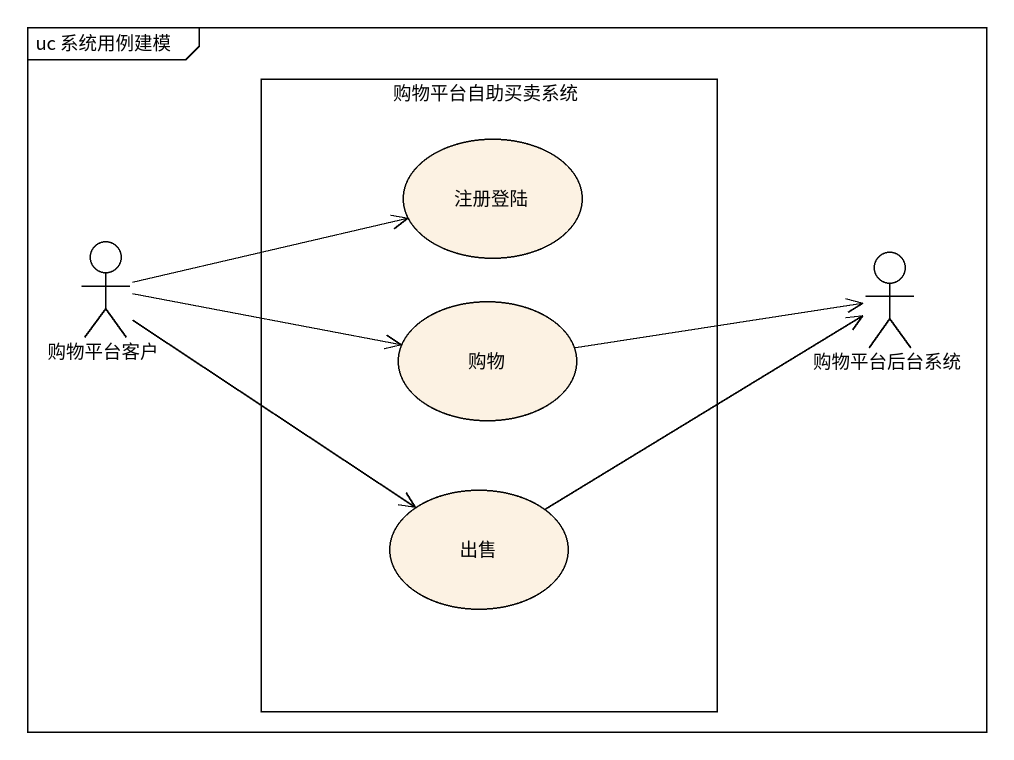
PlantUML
@startuml
mainframe uc 系统用例建模
rectangle 购物平台自助买卖系统 {
  usecase 注册登陆
  usecase 购物
  usecase 出售
}
actor 购物平台客户
actor 购物平台后台系统
购物平台客户 -right-> 注册登陆
购物平台客户 -right-> 购物
购物平台客户 --> 出售
购物平台后台系统 <-left- 购物
购物平台后台系统 <-left- 出售
@enduml
